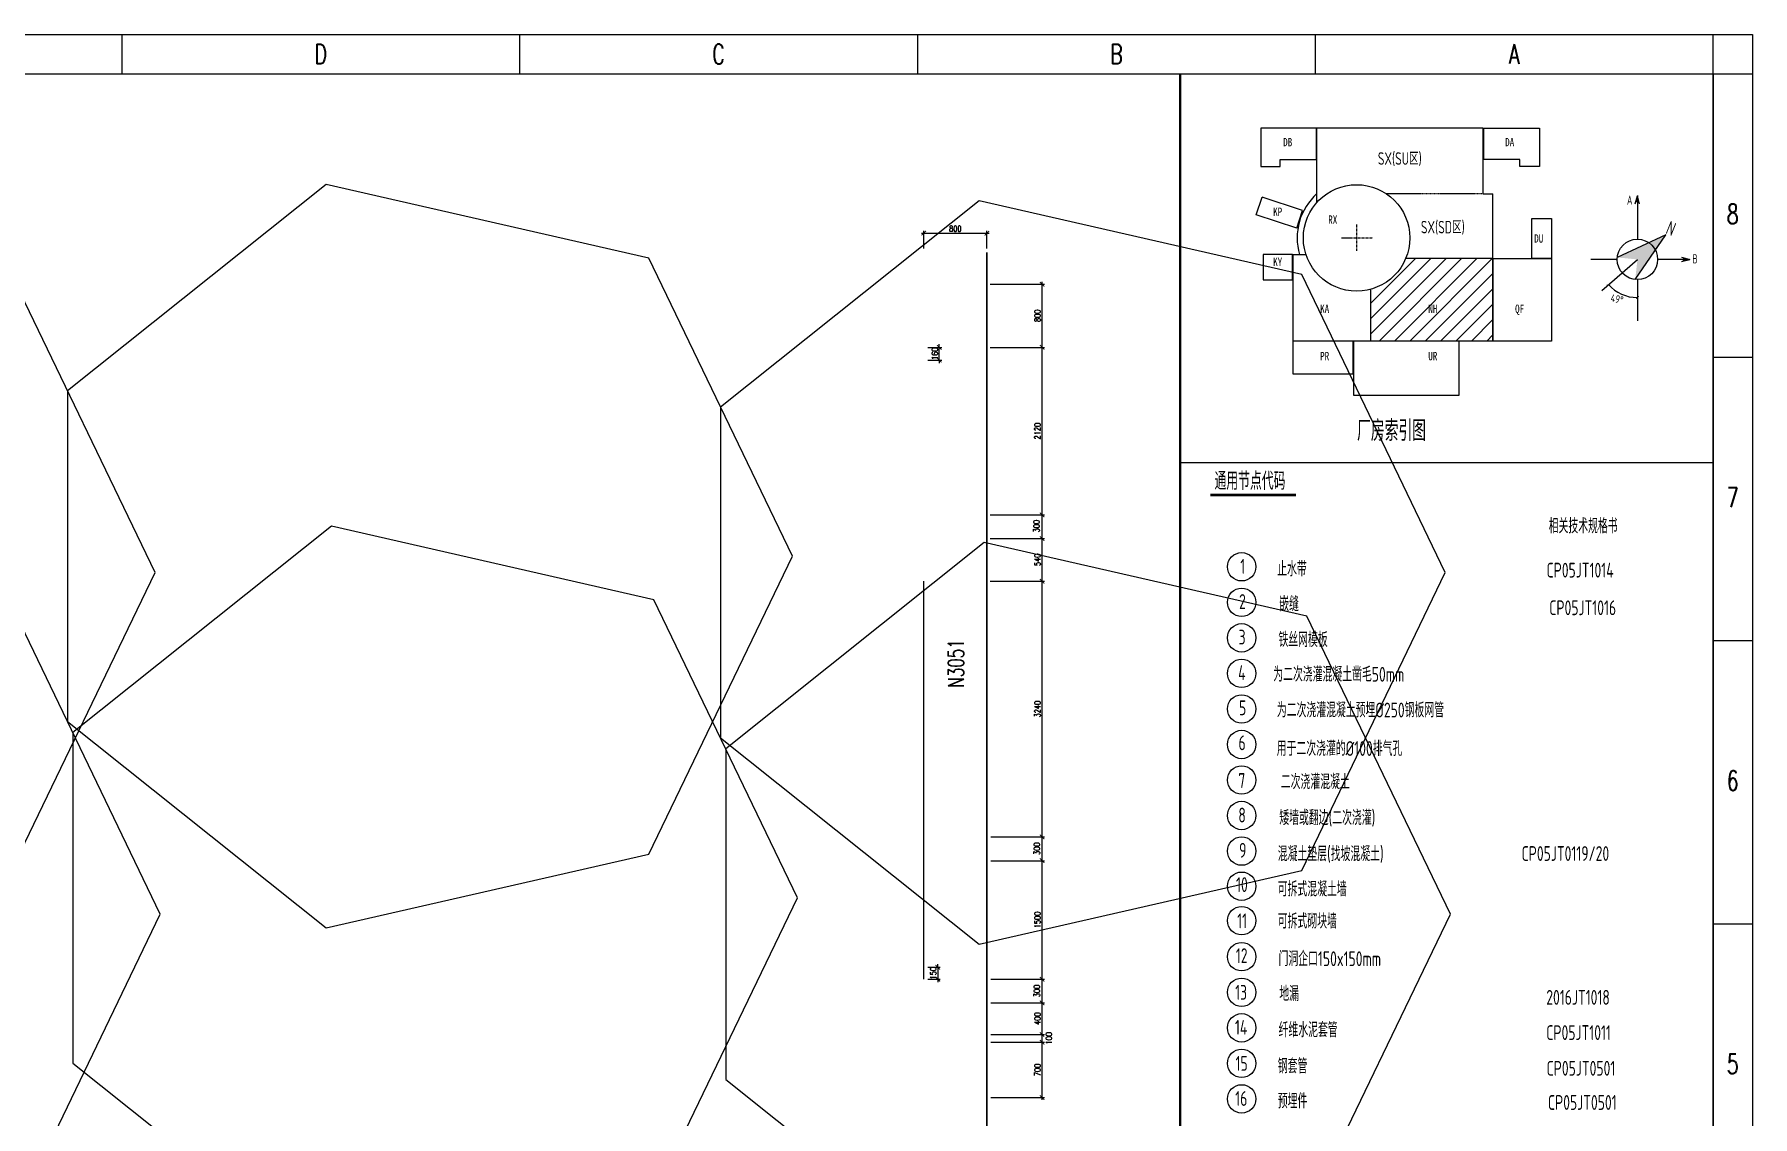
# Model space of a CAD drawing. Extents: x -383207 to 558143, y -95136 to 11777.
# Drawn here: x 490691 to 512447, y -74681 to -60976 of the extents above; entities that cross this region are included whole.
import ezdxf
from ezdxf.enums import TextEntityAlignment as Align

# ---------------------------------------------------------------- set-up
doc = ezdxf.new("R2010")
doc.units = 0
for name, pattern in [('CENTER', [50.8, 31.75, -6.35, 6.35, -6.35]), ('CENTER2', [1.125, 0.75, -0.125, 0.125, -0.125]), ('CONTINOUS', [0]), ('DOTE', [2.42, 2, -0.2, 0.02, -0.2])]:
    doc.linetypes.add(name, pattern=pattern)
doc.layers.get('0').update_dxf_attribs({"linetype": 'CONTINUOUS'})
doc.layers.get('Defpoints').update_dxf_attribs({"linetype": 'CONTINUOUS'})
for name, color, linetype in [('C77(文本)', 7, 'CONTINUOUS'), ('DIM', 3, 'CONTINUOUS'), ('DOTE', 1, 'CONTINUOUS'), ('PDIM', 2, 'CONTINUOUS'), ('S_STAIR', 4, 'CONTINUOUS'), ('ST-NO', 7, 'CONTINUOUS'), ('STAIR', 2, 'CONTINUOUS'), ('THIN', 3, 'CONTINUOUS'), ('中心线', 2, 'CENTER'), ('变动', 6, 'CONTINUOUS'), ('图框', 4, 'CONTINOUS'), ('土建', 4, 'CONTINUOUS'), ('指北针', 3, 'CONTINUOUS'), ('缩略图', 4, 'CONTINUOUS')]:
    doc.layers.add(name, color=color, linetype=linetype)
doc.layers.add('插筋区', color=30, linetype='CONTINUOUS', lineweight=15)
doc.styles.add('HZ', font='TXT.shx', dxfattribs={"width": 0.7, "bigfont": 'hz.shx'})
doc.styles.add('RH', font='romans.shx', dxfattribs={"width": 0.7, "bigfont": 'hz.shx'})
doc.styles.add('romand', font='romand.shx', dxfattribs={"width": 0.7, "height": 200, "bigfont": 'OCHINESE.shx'})
doc.styles.add('S1', font='tssdeng.shx', dxfattribs={"width": 0.7, "bigfont": 'tssdchn.shx'})
doc.styles.add('TSSD_Dimension', font='Tssdeng.shx', dxfattribs={"width": 0.7, "bigfont": 'tssdchn.shx'})
doc.styles.add('TSSD_Label', font='tssdeng.shx', dxfattribs={"width": 0.7, "bigfont": 'hztxt.shx'})
doc.dimstyles.new('DIM25', dxfattribs={"dimtxt": 75, "dimasz": 40, "dimexe": 30, "dimexo": 50, "dimgap": 20, "dimtad": 1, "dimdec": 0, "dimzin": 0, "dimdsep": 46, "dimtxsty": 'RH', "dimblk": 'ARCHTICK', "dimcen": 0, "dimdle": 30, "dimclrd": 3, "dimclre": 3, "dimclrt": 3, "dimazin": 0, "dimtfac": 1, "dimtdec": 0, "dimtix": 1, "dimtmove": 2, "dimatfit": 3, "dimldrblk": '_DIMX', "dimfxl": 1, "dimtolj": 1, "dimtzin": 0, "dimarcsym": 0})

# ---------------------------------------------------------------- blocks, each defined once
blk = doc.blocks.new('_ArchTick')
at = {"color": 0}
blk.add_lwpolyline([(-0.71, -0.71, 0.3, 0.3, 0), (0.71, 0.71, 0.5, 0.5, 0)], format="xyseb", dxfattribs=at)
blk = doc.blocks.new('2016项目指北针')
at = {"layer": '指北针'}
for p, q in [((539865, -16569), (539916, -16383)), ((539916, -16380), (539916, -17383)), ((539967, -16569), (539916, -16383)), ((539452, -17848), (538842, -17848)), ((539097, -18561), (539917, -17848)), ((541113, -17848), (540381, -17848)), ((540933, -17797), (541119, -17848)), ((540933, -17899), (541119, -17848)), ((539916, -18313), (539916, -19262))]:
    blk.add_line(p, q, dxfattribs=at)
blk.add_lwpolyline([(539866, -18310), (540569, -17282), (539454, -17803)], dxfattribs=at)
blk.add_circle((539916, -17848), 465, dxfattribs=at)
blk.add_arc((539919, -17831), 894, 221.7486, 269.8679, dxfattribs=at)
for points in [[(539916, -16518), (539865, -16569), (539916, -16383)], [(539967, -16569), (539916, -16383), (539916, -16518)], [(539454, -17803), (540569, -17282), (539917, -17848)], [(539917, -17848), (539866, -18310), (540569, -17282)], [(540984, -17848), (540933, -17797), (541119, -17848)], [(540933, -17899), (541119, -17848), (540984, -17848)]]:
    blk.add_solid(points, dxfattribs=at)
at = {"layer": '指北针', "xscale": 47.24999999999999, "yscale": 47.24999999999999, "zscale": 47.24999999999999, "rotation": 152.781760406588}
blk.add_blockref('_ArchTick', (539252, -18426), dxfattribs=at)
at = {"layer": '指北针', "xscale": 47.24999999999999, "yscale": 47.24999999999999, "zscale": 47.24999999999999}
blk.add_blockref('_ArchTick', (539918, -18724), dxfattribs=at)
at = {"layer": '指北针', "style": 'TSSD_Dimension', "width": 0.7}
for s, p in [('A', (539676, -16587)), ('B', (541183, -17939))]:
    blk.add_text(s, height=210, dxfattribs=at).set_placement(p)
blk.add_text('N', height=315, rotation=158.1182, dxfattribs=at).set_placement((540833, -17021))
at = {"layer": '指北针', "insert": (539448, -18758), "char_height": 178.5, "attachment_point": 5, "rotation": 346.3909, "style": 'S1'}
blk.add_mtext('\\A1;49°', dxfattribs=at)
blk = doc.blocks.new('A$C3BE417EA')
at = {"layer": 'ST-NO'}
blk.add_blockref('2016项目指北针', (-538894, 16540), dxfattribs=at)
blk = doc.blocks.new('*D104')
at = {"layer": 'Defpoints', "color": 0, "linetype": 'Continuous', "transparency": 16777216}
for p in [(502752, -73740), (503450, -73740), (502752, -74440)]:
    blk.add_point(p, dxfattribs=at)
at = {"layer": 'DIM', "color": 3, "linetype": 'Continuous', "lineweight": -2, "transparency": 16777216}
for p, q in [((502802, -73740), (503480, -73740)), ((503450, -74470), (503450, -73710)), ((502802, -74440), (503480, -74440))]:
    blk.add_line(p, q, dxfattribs=at)
at = {"layer": 'DIM', "color": 3, "linetype": 'Continuous', "lineweight": -2, "transparency": 16777216, "xscale": 40, "yscale": 40, "zscale": 40}
for p, rotation in [((503450, -73740), 90), ((503450, -74440), 270)]:
    blk.add_blockref('_ArchTick', p, dxfattribs=dict(at, rotation=rotation))
at = {"layer": 'DIM', "color": 3, "linetype": 'Continuous', "transparency": 16777216, "insert": (503392, -74090), "char_height": 75, "attachment_point": 5, "rotation": 90, "style": 'RH'}
blk.add_mtext('\\A1;700', dxfattribs=at)
blk = doc.blocks.new('_DIMX')
blk.add_line((-150, 0), (150, 0))
at = {"const_width": 50}
blk.add_lwpolyline([(-70, -70), (70, 70)], dxfattribs=at)
blk = doc.blocks.new('*D105')
at = {"layer": 'Defpoints', "color": 0, "linetype": 'Continuous', "transparency": 16777216}
for p in [(502752, -73640), (502752, -73740), (503450, -73640)]:
    blk.add_point(p, dxfattribs=at)
at = {"layer": 'DIM', "color": 3, "linetype": 'Continuous', "lineweight": -2, "transparency": 16777216}
for p, q in [((502802, -73640), (503480, -73640)), ((502802, -73740), (503480, -73740)), ((503450, -73770), (503450, -73610))]:
    blk.add_line(p, q, dxfattribs=at)
at = {"layer": 'DIM', "color": 3, "linetype": 'Continuous', "lineweight": -2, "transparency": 16777216, "xscale": 40, "yscale": 40, "zscale": 40}
for p, rotation in [((503450, -73640), 90), ((503450, -73740), 270)]:
    blk.add_blockref('_ArchTick', p, dxfattribs=dict(at, rotation=rotation))
at = {"layer": 'DIM', "color": 3, "linetype": 'Continuous', "transparency": 16777216, "insert": (503536, -73690), "char_height": 75, "attachment_point": 5, "rotation": 90, "style": 'RH'}
blk.add_mtext('\\A1;100', dxfattribs=at)
blk = doc.blocks.new('*D106')
at = {"layer": 'Defpoints', "color": 0, "linetype": 'Continuous', "transparency": 16777216}
for p in [(502752, -73240), (503450, -73240), (502752, -73640)]:
    blk.add_point(p, dxfattribs=at)
at = {"layer": 'DIM', "color": 3, "linetype": 'Continuous', "lineweight": -2, "transparency": 16777216}
for p, q in [((502802, -73240), (503480, -73240)), ((503450, -73670), (503450, -73210)), ((502802, -73640), (503480, -73640))]:
    blk.add_line(p, q, dxfattribs=at)
at = {"layer": 'DIM', "color": 3, "linetype": 'Continuous', "lineweight": -2, "transparency": 16777216, "xscale": 40, "yscale": 40, "zscale": 40}
for p, rotation in [((503450, -73240), 90), ((503450, -73640), 270)]:
    blk.add_blockref('_ArchTick', p, dxfattribs=dict(at, rotation=rotation))
at = {"layer": 'DIM', "color": 3, "linetype": 'Continuous', "transparency": 16777216, "insert": (503392, -73440), "char_height": 75, "attachment_point": 5, "rotation": 90, "style": 'RH'}
blk.add_mtext('\\A1;400', dxfattribs=at)
blk = doc.blocks.new('*D107')
at = {"layer": 'Defpoints', "color": 0, "linetype": 'Continuous', "transparency": 16777216}
for p in [(502752, -72940), (503450, -72940), (502752, -73240)]:
    blk.add_point(p, dxfattribs=at)
at = {"layer": 'DIM', "color": 3, "linetype": 'Continuous', "lineweight": -2, "transparency": 16777216}
for p, q in [((502802, -72940), (503480, -72940)), ((503450, -73270), (503450, -72910)), ((502802, -73240), (503480, -73240))]:
    blk.add_line(p, q, dxfattribs=at)
at = {"layer": 'DIM', "color": 3, "linetype": 'Continuous', "lineweight": -2, "transparency": 16777216, "xscale": 40, "yscale": 40, "zscale": 40}
for p, rotation in [((503450, -72940), 90), ((503450, -73240), 270)]:
    blk.add_blockref('_ArchTick', p, dxfattribs=dict(at, rotation=rotation))
at = {"layer": 'DIM', "color": 3, "linetype": 'Continuous', "transparency": 16777216, "insert": (503385, -73090), "char_height": 75, "attachment_point": 5, "rotation": 90, "style": 'RH'}
blk.add_mtext('\\A1;300', dxfattribs=at)
blk = doc.blocks.new('*D108')
at = {"layer": 'Defpoints', "color": 0, "linetype": 'Continuous', "transparency": 16777216}
for p in [(502752, -71440), (503450, -71440), (502752, -72940)]:
    blk.add_point(p, dxfattribs=at)
at = {"layer": 'DIM', "color": 3, "linetype": 'Continuous', "lineweight": -2, "transparency": 16777216}
for p, q in [((502802, -71440), (503480, -71440)), ((503450, -72970), (503450, -71410)), ((502802, -72940), (503480, -72940))]:
    blk.add_line(p, q, dxfattribs=at)
at = {"layer": 'DIM', "color": 3, "linetype": 'Continuous', "lineweight": -2, "transparency": 16777216, "xscale": 40, "yscale": 40, "zscale": 40}
for p, rotation in [((503450, -71440), 90), ((503450, -72940), 270)]:
    blk.add_blockref('_ArchTick', p, dxfattribs=dict(at, rotation=rotation))
at = {"layer": 'DIM', "color": 3, "linetype": 'Continuous', "transparency": 16777216, "insert": (503392, -72190), "char_height": 75, "attachment_point": 5, "rotation": 90, "style": 'RH'}
blk.add_mtext('\\A1;1500', dxfattribs=at)
blk = doc.blocks.new('*D109')
at = {"layer": 'Defpoints', "color": 0, "linetype": 'Continuous', "transparency": 16777216}
for p in [(502752, -71140), (503450, -71140), (502752, -71440)]:
    blk.add_point(p, dxfattribs=at)
at = {"layer": 'DIM', "color": 3, "linetype": 'Continuous', "lineweight": -2, "transparency": 16777216}
for p, q in [((502802, -71140), (503480, -71140)), ((503450, -71470), (503450, -71110)), ((502802, -71440), (503480, -71440))]:
    blk.add_line(p, q, dxfattribs=at)
at = {"layer": 'DIM', "color": 3, "linetype": 'Continuous', "lineweight": -2, "transparency": 16777216, "xscale": 40, "yscale": 40, "zscale": 40}
for p, rotation in [((503450, -71140), 90), ((503450, -71440), 270)]:
    blk.add_blockref('_ArchTick', p, dxfattribs=dict(at, rotation=rotation))
at = {"layer": 'DIM', "color": 3, "linetype": 'Continuous', "transparency": 16777216, "insert": (503384, -71288), "char_height": 75, "attachment_point": 5, "rotation": 90, "style": 'RH'}
blk.add_mtext('\\A1;300', dxfattribs=at)
blk = doc.blocks.new('*D110')
at = {"layer": 'Defpoints', "color": 0, "linetype": 'Continuous', "transparency": 16777216}
for p in [(502741, -67900), (503450, -67900), (502752, -71140)]:
    blk.add_point(p, dxfattribs=at)
at = {"layer": 'DIM', "color": 3, "linetype": 'Continuous', "lineweight": -2, "transparency": 16777216}
for p, q in [((503450, -71170), (503450, -67870)), ((502791, -67900), (503480, -67900)), ((502802, -71140), (503480, -71140))]:
    blk.add_line(p, q, dxfattribs=at)
at = {"layer": 'DIM', "color": 3, "linetype": 'Continuous', "lineweight": -2, "transparency": 16777216, "xscale": 40, "yscale": 40, "zscale": 40}
for p, rotation in [((503450, -67900), 90), ((503450, -71140), 270)]:
    blk.add_blockref('_ArchTick', p, dxfattribs=dict(at, rotation=rotation))
at = {"layer": 'DIM', "color": 3, "linetype": 'Continuous', "transparency": 16777216, "insert": (503392, -69520), "char_height": 75, "attachment_point": 5, "rotation": 90, "style": 'RH'}
blk.add_mtext('\\A1;3240', dxfattribs=at)
blk = doc.blocks.new('*D111')
at = {"layer": 'Defpoints', "color": 0, "linetype": 'Continuous', "transparency": 16777216}
for p in [(502741, -67360), (503450, -67360), (502741, -67900)]:
    blk.add_point(p, dxfattribs=at)
at = {"layer": 'DIM', "color": 3, "linetype": 'Continuous', "lineweight": -2, "transparency": 16777216}
for p, q in [((502791, -67360), (503480, -67360)), ((503450, -67930), (503450, -67330)), ((502791, -67900), (503480, -67900))]:
    blk.add_line(p, q, dxfattribs=at)
at = {"layer": 'DIM', "color": 3, "linetype": 'Continuous', "lineweight": -2, "transparency": 16777216, "xscale": 40, "yscale": 40, "zscale": 40}
for p, rotation in [((503450, -67360), 90), ((503450, -67900), 270)]:
    blk.add_blockref('_ArchTick', p, dxfattribs=dict(at, rotation=rotation))
at = {"layer": 'DIM', "color": 3, "linetype": 'Continuous', "transparency": 16777216, "insert": (503392, -67630), "char_height": 75, "attachment_point": 5, "rotation": 90, "style": 'RH'}
blk.add_mtext('\\A1;540', dxfattribs=at)
blk = doc.blocks.new('*D112')
at = {"layer": 'Defpoints', "color": 0, "linetype": 'Continuous', "transparency": 16777216}
for p in [(502741, -67060), (503450, -67060), (502741, -67360)]:
    blk.add_point(p, dxfattribs=at)
at = {"layer": 'DIM', "color": 3, "linetype": 'Continuous', "lineweight": -2, "transparency": 16777216}
for p, q in [((502791, -67060), (503480, -67060)), ((503450, -67390), (503450, -67030)), ((502791, -67360), (503480, -67360))]:
    blk.add_line(p, q, dxfattribs=at)
at = {"layer": 'DIM', "color": 3, "linetype": 'Continuous', "lineweight": -2, "transparency": 16777216, "xscale": 40, "yscale": 40, "zscale": 40}
for p, rotation in [((503450, -67060), 90), ((503450, -67360), 270)]:
    blk.add_blockref('_ArchTick', p, dxfattribs=dict(at, rotation=rotation))
at = {"layer": 'DIM', "color": 3, "linetype": 'Continuous', "transparency": 16777216, "insert": (503379, -67204), "char_height": 75, "attachment_point": 5, "rotation": 90, "style": 'RH'}
blk.add_mtext('\\A1;300', dxfattribs=at)
blk = doc.blocks.new('*D100')
at = {"layer": 'Defpoints', "color": 0, "linetype": 'Continuous', "transparency": 16777216}
for p in [(502741, -64940), (503450, -64940), (502741, -67060)]:
    blk.add_point(p, dxfattribs=at)
at = {"layer": 'DIM', "color": 3, "linetype": 'Continuous', "lineweight": -2, "transparency": 16777216}
for p, q in [((502791, -64940), (503480, -64940)), ((503450, -67090), (503450, -64910)), ((502791, -67060), (503480, -67060))]:
    blk.add_line(p, q, dxfattribs=at)
at = {"layer": 'DIM', "color": 3, "linetype": 'Continuous', "lineweight": -2, "transparency": 16777216, "xscale": 40, "yscale": 40, "zscale": 40}
for p, rotation in [((503450, -64940), 90), ((503450, -67060), 270)]:
    blk.add_blockref('_ArchTick', p, dxfattribs=dict(at, rotation=rotation))
at = {"layer": 'DIM', "color": 3, "linetype": 'Continuous', "transparency": 16777216, "insert": (503392, -66000), "char_height": 75, "attachment_point": 5, "rotation": 90, "style": 'RH'}
blk.add_mtext('\\A1;2120', dxfattribs=at)
blk = doc.blocks.new('*D101')
at = {"layer": 'Defpoints', "color": 0, "linetype": 'Continuous', "transparency": 16777216}
for p in [(502741, -64140), (503450, -64140), (502741, -64940)]:
    blk.add_point(p, dxfattribs=at)
at = {"layer": 'DIM', "color": 3, "linetype": 'Continuous', "lineweight": -2, "transparency": 16777216}
for p, q in [((502791, -64140), (503480, -64140)), ((503450, -64970), (503450, -64110)), ((502791, -64940), (503480, -64940))]:
    blk.add_line(p, q, dxfattribs=at)
at = {"layer": 'DIM', "color": 3, "linetype": 'Continuous', "lineweight": -2, "transparency": 16777216, "xscale": 40, "yscale": 40, "zscale": 40}
for p, rotation in [((503450, -64140), 90), ((503450, -64940), 270)]:
    blk.add_blockref('_ArchTick', p, dxfattribs=dict(at, rotation=rotation))
at = {"layer": 'DIM', "color": 3, "linetype": 'Continuous', "transparency": 16777216, "insert": (503392, -64540), "char_height": 75, "attachment_point": 5, "rotation": 90, "style": 'RH'}
blk.add_mtext('\\A1;800', dxfattribs=at)
blk = doc.blocks.new('*D103')
at = {"layer": 'Defpoints', "color": 0, "linetype": 'Continuous', "transparency": 16777216}
for p in [(502752, -63494), (501952, -63740), (502752, -63740)]:
    blk.add_point(p, dxfattribs=at)
at = {"layer": 'DIM', "color": 3, "linetype": 'Continuous', "lineweight": -2, "transparency": 16777216}
for p, q in [((501922, -63494), (502782, -63494)), ((501952, -63690), (501952, -63464)), ((502752, -63690), (502752, -63464))]:
    blk.add_line(p, q, dxfattribs=at)
at = {"layer": 'DIM', "color": 3, "linetype": 'Continuous', "lineweight": -2, "transparency": 16777216, "xscale": 40, "yscale": 40, "zscale": 40, "rotation": 180}
blk.add_blockref('_ArchTick', (501952, -63494), dxfattribs=at)
at = {"layer": 'DIM', "color": 3, "linetype": 'Continuous', "lineweight": -2, "transparency": 16777216, "xscale": 40, "yscale": 40, "zscale": 40}
blk.add_blockref('_ArchTick', (502752, -63494), dxfattribs=at)
at = {"layer": 'DIM', "color": 3, "linetype": 'Continuous', "transparency": 16777216, "insert": (502352, -63437), "char_height": 75, "attachment_point": 5, "style": 'RH'}
blk.add_mtext('\\A1;800', dxfattribs=at)
blk = doc.blocks.new('*D166')
at = {"layer": 'Defpoints', "color": 0, "linetype": 'Continuous', "transparency": 16777216}
for p in [(501952, -64940), (502149, -64940), (501952, -65100)]:
    blk.add_point(p, dxfattribs=at)
at = {"layer": 'DIM', "color": 3, "linetype": 'Continuous', "lineweight": -2, "transparency": 16777216}
for p, q in [((502002, -64940), (502179, -64940)), ((502149, -64940), (502149, -64900)), ((502149, -65100), (502149, -64940)), ((502002, -65100), (502179, -65100)), ((502149, -65100), (502149, -65140))]:
    blk.add_line(p, q, dxfattribs=at)
at = {"layer": 'DIM', "color": 3, "linetype": 'Continuous', "lineweight": -2, "transparency": 16777216, "xscale": 40, "yscale": 40, "zscale": 40}
for p, rotation in [((502149, -64940), 270), ((502149, -65100), 90)]:
    blk.add_blockref('_ArchTick', p, dxfattribs=dict(at, rotation=rotation))
at = {"layer": 'DIM', "color": 3, "linetype": 'Continuous', "transparency": 16777216, "insert": (502092, -65020), "char_height": 75, "attachment_point": 5, "rotation": 90, "style": 'RH'}
blk.add_mtext('\\A1;160', dxfattribs=at)
blk = doc.blocks.new('*D167')
at = {"layer": 'Defpoints', "color": 0, "linetype": 'Continuous', "transparency": 16777216}
for p in [(501952, -72790), (501952, -72940), (502130, -72940)]:
    blk.add_point(p, dxfattribs=at)
at = {"layer": 'DIM', "color": 3, "linetype": 'Continuous', "lineweight": -2, "transparency": 16777216}
for p, q in [((502002, -72790), (502160, -72790)), ((502130, -72790), (502130, -72750)), ((502130, -72790), (502130, -72940)), ((502002, -72940), (502160, -72940)), ((502130, -72940), (502130, -72980))]:
    blk.add_line(p, q, dxfattribs=at)
at = {"layer": 'DIM', "color": 3, "linetype": 'Continuous', "lineweight": -2, "transparency": 16777216, "xscale": 40, "yscale": 40, "zscale": 40}
for p, rotation in [((502130, -72790), 270), ((502130, -72940), 90)]:
    blk.add_blockref('_ArchTick', p, dxfattribs=dict(at, rotation=rotation))
at = {"layer": 'DIM', "color": 3, "linetype": 'Continuous', "transparency": 16777216, "insert": (502072, -72865), "char_height": 75, "attachment_point": 5, "rotation": 90, "style": 'RH'}
blk.add_mtext('\\A1;150', dxfattribs=at)

msp = doc.modelspace()

# ---------------------------------------------------------------- hatches: boundary and pattern name
at = {"layer": '插筋区'}
h = msp.add_hatch(dxfattribs=at)
h.set_pattern_fill('ANSI31', color=5, scale=1101.304947, style=0)
h.set_pattern_definition([(45, (321190.42, 898228.2), (-97.342524, 97.342524), [])])
h.paths.add_polyline_path([(509158.4, -63815.8), (508053.5, -63815.8, -0.228905), (507613.5, -64203.4), (507613.5, -64859.9), (509158.4, -64859.9)])
h.paths.add_polyline_path([(508318.4, -64525.5), (508478.2, -64525.5), (508478.2, -64397.4), (508318.4, -64397.4)], flags=24)

# ---------------------------------------------------------------- linework, layer by layer
at = {"elevation": 0}
msp.add_lwpolyline([(470396.9, -60976.4), (512446.9, -60976.4), (512446.9, -90676.4), (470396.9, -90676.4)], close=True, dxfattribs=at)
for points in [[(492220, -67790.8), (490402.4, -64016.6), (486318.5, -63084.5), (483043.4, -65696.3), (483043.4, -69885.3), (486318.5, -72497.1), (490402.4, -71564.9)], [(500288, -67583.4), (498470.5, -63809.2), (494386.5, -62877.1), (491111.4, -65488.9), (491111.4, -69677.9), (494386.5, -72289.7), (498470.5, -71357.5)], [(508555.8, -67790.8), (506738.3, -64016.6), (502654.3, -63084.5), (499379.3, -65696.3), (499379.3, -69885.3), (502654.3, -72497.1), (506738.3, -71564.9)], [(500352.7, -71909.2), (498535.1, -68135.1), (494451.2, -67202.9), (491176.1, -69814.7), (491176.1, -74003.7), (494451.2, -76615.5), (498535.1, -75683.4)], [(492284.6, -72116.6), (490467.1, -68342.5), (486383.1, -67410.3), (483108, -70022.1), (483108, -74211.1), (486383.1, -76822.9), (490467.1, -75890.8)], [(508620.5, -72116.6), (506803, -68342.5), (502719, -67410.3), (499443.9, -70022.1), (499443.9, -74211.1), (502719, -76822.9), (506803, -75890.8)]]:
    msp.add_lwpolyline(points, close=True)
at = {"layer": 'C77(文本)', "color": 4}
msp.add_line((511946.9, -79955.5, 0), (511946.9, -61476.4, 0), dxfattribs=at)
at = {"layer": 'C77(文本)', "const_width": 33.8, "elevation": 0}
msp.add_lwpolyline([(505581.7, -66810.2), (506666.2, -66810.2)], dxfattribs=at)
at = {"layer": 'C77(文本)', "color": 4}
for centre in [(505977.4, -67718.3, 0), (505977.4, -68168.3, 0), (505977.4, -68618.3, 0), (505977.4, -69068.3, 0), (505977.4, -69518.3, 0), (505977.4, -69968.3, 0), (505977.4, -70418.3, 0), (505977.4, -70868.3, 0), (505977.4, -71318.3, 0), (505977.4, -71763.3, 0), (505977.4, -72199.3, 0), (505977.4, -72656.2, 0), (505977.4, -73106.2, 0), (505977.4, -73556.2, 0), (505977.4, -74006.2, 0), (505977.4, -74456.2, 0)]:
    msp.add_circle(centre, 180, dxfattribs=at)
at = {"layer": 'DOTE', "linetype": 'DOTE'}
msp.add_line((502751.7, -74840.1), (502751.7, -63740.1), dxfattribs=at)
at = {"layer": 'S_STAIR', "color": 0}
msp.add_line((501951.7, -72940.1), (501951.7, -71140.1), dxfattribs=at)
msp.add_lwpolyline([(502751.7, -63740.1), (502751.7, -74840.1)], dxfattribs=at)
at = {"layer": 'STAIR'}
msp.add_line((501951.7, -71140.1), (501951.7, -67900.1), dxfattribs=at)
at = {"layer": 'THIN', "color": 4, "linetype": 'CENTER2'}
msp.add_line((509036.8, -62997.1, 0), (507810.9, -62997.1, 0), dxfattribs=at)
at = {"layer": '中心线', "color": 3}
for p, q in [((507432.4, -63382.2, 0), (507432.4, -63724.8, 0)), ((507243, -63554.2, 0), (507638.7, -63554.2, 0))]:
    msp.add_line(p, q, dxfattribs=at)
at = {"layer": '图框'}
for p, q in [((470396.9, -60976.4, 0), (512446.9, -60976.4, 0)), ((491796.9, -60976.4, 0), (491796.9, -61476.4, 0)), ((496834.4, -60976.4, 0), (496834.4, -61476.4, 0)), ((501871.9, -60976.4, 0), (501871.9, -61476.4, 0)), ((506909.4, -60976.4, 0), (506909.4, -61476.4, 0)), ((511946.9, -61476.4, 0), (511946.9, -60976.4, 0)), ((512446.9, -60976.4, 0), (512446.9, -90676.4, 0)), ((511946.9, -61476.4, 0), (512446.9, -61476.4, 0)), ((511946.9, -65063.9, 0), (512446.9, -65063.9, 0)), ((511946.9, -68651.4, 0), (512446.9, -68651.4, 0)), ((511946.9, -72238.9, 0), (512446.9, -72238.9, 0))]:
    msp.add_line(p, q, dxfattribs=at)
at = {"layer": '图框', "color": 1}
for p, q in [((471646.9, -61476.4, 0), (511946.9, -61476.4, 0)), ((511946.9, -61476.4, 0), (511946.9, -90176.4, 0))]:
    msp.add_line(p, q, dxfattribs=at)
at = {"layer": '土建', "color": 3, "linetype": 'ByBlock'}
for p, q in [((506930.2, -63104.6, 0), (506930.2, -62163.9, 0)), ((509036.8, -62163.9, 0), (506930.2, -62163.9, 0)), ((509036.8, -62996.5, 0), (509036.8, -62163.9, 0)), ((506162.9, -63260.6, 0), (506235.1, -63039.5, 0)), ((506747.7, -63207.9, 0), (506235.1, -63039.5, 0)), ((509036.8, -62996.5, 0), (509158.4, -62996.5, 0)), ((509158.4, -64859.9, 0), (509158.4, -62996.5, 0)), ((506674.3, -63428.6, 0), (506162.9, -63260.6, 0)), ((506674.3, -63428.6, 0), (506747.7, -63207.9, 0)), ((506623.3, -63765.6, 0), (506623.3, -64859.9, 0)), ((506623.3, -63765.6, 0), (506792.5, -63765.6, 0)), ((509158.4, -63815.8, 0), (508053.5, -63815.8, 0)), ((507613.5, -64859.9, 0), (507613.5, -64203.4, 0)), ((507613.5, -64859.9, 0), (506623.3, -64859.9, 0)), ((509158.4, -64859.9, 0), (507613.5, -64859.9, 0))]:
    msp.add_line(p, q, dxfattribs=at)
at = {"layer": '土建', "color": 3, "linetype": 'ByBlock', "elevation": 0}
for points in [[(506220.3, -62647.6), (506466.1, -62647.6), (506466.1, -62560.3), (506923.3, -62560.3), (506923.3, -62163.9), (506220.3, -62163.9), (506220.3, -62647.6)], [(509746.7, -62647.6), (509500.9, -62647.6), (509500.9, -62560.3), (509043.7, -62560.3), (509043.7, -62163.9), (509746.7, -62163.9), (509746.7, -62647.6)], [(506623.3, -64862.5), (506623.3, -65274.8), (507389.9, -65274.8), (507389.9, -64862.5), (506623.3, -64862.5)]]:
    msp.add_lwpolyline(points, dxfattribs=at)
for points in [[(509650, -63813.2), (509650, -63308.3), (509901.1, -63308.3), (509901.1, -63813.2)], [(506619.4, -63765.6), (506249.3, -63765.6), (506249.3, -64082.8), (506619.4, -64082.8)], [(509161, -63815.8), (509901.1, -63815.8), (509901.1, -64859.9), (509161, -64859.9)], [(507392.8, -65544.4), (508732.8, -65544.4), (508732.8, -64862.5), (507392.8, -64862.5)]]:
    msp.add_lwpolyline(points, close=True, dxfattribs=at)
at = {"layer": '土建', "color": 3, "linetype": 'ByBlock'}
msp.add_circle((507432.4, -63554.2, 0), 674, dxfattribs=at)
msp.add_arc((507432.5, -63554.2, 0), 753.3, 131.81448, 196.30209, dxfattribs=at)
at = {"layer": '缩略图'}
msp.add_line((505196.9, -66398.3, 0), (511946.9, -66398.3, 0), dxfattribs=at)
at = {"layer": '缩略图', "const_width": 30, "elevation": 0}
msp.add_lwpolyline([(505196.9, -76088.8), (505196.9, -61476.4)], dxfattribs=at)

# ---------------------------------------------------------------- block references
at = {"layer": '变动', "xscale": 0.5506524732866835, "yscale": 0.5506524732866835, "zscale": 0.5506524732866835}
msp.add_blockref('A$C3BE417EA', (510425.1, -63106, 0), dxfattribs=at)

# ---------------------------------------------------------------- texts
at = {"color": 3, "linetype": 'ByBlock', "width": 0.8}
for s, p in [('DB', (506502.8, -62394.2, 0)), ('DA', (509313.1, -62394.2, 0)), ('KP', (506375.5, -63275.7, 0)), ('RX', (507072.9, -63374.7, 0)), ('DU', (509681.3, -63613.9, 0)), ('KY', (506375.5, -63908.2, 0)), ('QF', (509439.1, -64504.2, 0)), ('KA', (506970.6, -64504.2, 0)), ('NH', (508339.8, -64504.2, 0)), ('PR', (506970.6, -65103.4, 0)), ('UR', (508339.8, -65102.6, 0))]:
    msp.add_text(s, height=105.73, dxfattribs=at).set_placement(p)
at = {"layer": 'C77(文本)', "color": 0, "style": 'S1', "width": 0.7}
msp.add_text('厂房索引图', height=262.5, dxfattribs=at).set_placement((507438.5, -66204.4, 0), align=Align.BOTTOM_LEFT)
at = {"layer": 'C77(文本)', "style": 'S1', "width": 0.7}
msp.add_text('通用节点代码', height=225, dxfattribs=at).set_placement((505633.5, -66744.7, 0))
at = {"layer": 'C77(文本)', "color": 4, "style": 'S1', "width": 0.7}
for s, p in [('相关技术规格书', (509864.7, -67294.8, 0)), ('1', (505959.1, -67806.5, 0)), ('止水带', (506427.3, -67838.7, 0)), ('CP05JT1014', (509837.6, -67854.8, 0)), ('2', (505944.3, -68252.3, 0)), ('嵌缝', (506452.7, -68283.1, 0)), ('CP05JT1016', (509872.4, -68331, 0)), ('3', (505938.8, -68702.6, 0)), ('铁丝网模板', (506443.1, -68735.1, 0)), ('4', (505932.5, -69153.3, 0)), (' 为二次浇灌混凝土凿毛50mm', (506298.1, -69173.4, 0)), ('5', (505943.9, -69598.4, 0)), ('为二次浇灌混凝土预埋%%C250钢板网管', (506423, -69625.9, 0)), ('6', (505937.8, -70041.3, 0)), ('用于二次浇灌的%%c100排气孔', (506421.4, -70113.4, 0)), ('7', (505935.4, -70518.8, 0)), ('二次浇灌混凝土', (506473.4, -70534.4, 0)), ('8', (505935.2, -70956.5, 0)), ('矮墙或翻边(二次浇灌)', (506454.1, -70989.6, 0)), ('9', (505944.9, -71402.2, 0)), ('混凝土垫层(找坡混凝土)', (506434.9, -71446.7, 0)), ('CP05JT0119/20', (509521.9, -71443.1, 0)), ('10', (505906.2, -71836.9, 0)), ('可拆式混凝土墙', (506434.9, -71893.2, 0)), ('11', (505919.9, -72295.4, 0)), ('可拆式砌块墙', (506434.9, -72299.6, 0)), ('12', (505903.6, -72736.7, 0)), ('门洞企口150x150mm', (506444.5, -72775.6, 0)), ('13', (505894.7, -73200.6, 0)), ('地漏', (506454.1, -73216.5, 0)), ('2016JT1018', (509834.2, -73264.3, 0)), ('14', (505892.5, -73642.8, 0)), ('纤维水泥套管', (506444.5, -73675.6, 0)), ('CP05JT1011', (509834.2, -73710.8, 0)), ('15', (505900.2, -74100.9, 0)), ('钢套管', (506434.9, -74134.6, 0)), ('CP05JT0501', (509838.2, -74162.6, 0)), ('16', (505896.4, -74545.1, 0)), ('预埋件', (506434.9, -74577, 0)), ('CP05JT0501', (509855.4, -74595.5, 0))]:
    msp.add_text(s, height=187.5, dxfattribs=at).set_placement(p)
at = {"layer": 'PDIM', "color": 4, "style": 'romand', "width": 0.7}
msp.add_text('N3051', height=200, rotation=90, dxfattribs=at).set_placement((502460.2, -69248.7, 0))
at = {"layer": '图框', "style": 'HZ', "width": 0.7}
for s, p in [('D', (494315.7, -61351.4, 0)), ('C', (499353.2, -61351.4, 0)), ('B', (504390.7, -61351.4, 0)), ('A', (509428.2, -61351.4, 0)), ('8', (512194.9, -63376.1, 0)), ('7', (512194.9, -66963.6, 0)), ('6', (512194.9, -70551.1, 0)), ('5', (512194.9, -74138.6, 0))]:
    msp.add_text(s, height=250, dxfattribs=at).set_placement(p, align=Align.CENTER)
at = {"layer": '土建', "color": 4, "linetype": 'ByBlock', "style": 'TSSD_Label', "width": 0.7}
for s, p in [('SX(SU区)', (507701.7, -62627.8, 0)), ('SX(SD区)', (508246.5, -63496.9, 0))]:
    msp.add_text(s, height=158.59, dxfattribs=at).set_placement(p)

# ---------------------------------------------------------------- dimensions: what is measured, and where the dimension line sits
at = {"layer": 'DIM', "linetype": 'Continuous'}
dim = msp.add_linear_dim(base=(502751.7, -63494.2), p1=(501951.7, -63740.1), p2=(502751.7, -63740.1), dimstyle='DIM25', dxfattribs=at)
dim.commit()
dim.dimension.update_dxf_attribs({"geometry": '*D103', "text_midpoint": (502351.7, -63436.7)})
for base, p1, p2, picture, middle in [((503449.8, -64140.1), (502740.7, -64940.1), (502740.7, -64140.1), '*D101', (503392.3, -64540.1)), ((502149, -64940.1), (501951.7, -65100.1), (501951.7, -64940.1), '*D166', (502091.5, -65020.1)), ((503449.8, -64940.1), (502740.7, -67060.1), (502740.7, -64940.1), '*D100', (503392.3, -66000.1)), ((503449.8, -67360.1), (502740.7, -67900.1), (502740.7, -67360.1), '*D111', (503392.3, -67630.1)), ((503449.8, -67900.1), (502751.7, -71140.1), (502740.7, -67900.1), '*D110', (503392.3, -69520.1)), ((503449.8, -71440.1), (502751.7, -72940.1), (502751.7, -71440.1), '*D108', (503392.3, -72190.1)), ((502129.9, -72940.1), (501951.7, -72790.1), (501951.7, -72940.1), '*D167', (502072.4, -72865.1)), ((503449.8, -73240.1), (502751.7, -73640.1), (502751.7, -73240.1), '*D106', (503392.3, -73440.1)), ((503449.8, -73740), (502751.7, -74440.1), (502751.7, -73740), '*D104', (503392.3, -74090))]:
    dim = msp.add_linear_dim(base=base, p1=p1, p2=p2, angle=90, dimstyle='DIM25', dxfattribs=at)
    dim.commit()
    dim.dimension.update_dxf_attribs({"geometry": picture, "text_midpoint": middle})
for base, p1, p2, picture, middle in [((503449.8, -67060.1), (502740.7, -67360.1), (502740.7, -67060.1), '*D112', (503379.4, -67203.5)), ((503449.8, -71140.1), (502751.7, -71440.1), (502751.7, -71140.1), '*D109', (503384.1, -71288.4)), ((503449.8, -72940.1), (502751.7, -73240.1), (502751.7, -72940.1), '*D107', (503384.6, -73090.1)), ((503449.8, -73640.1), (502751.7, -73740), (502751.7, -73640.1), '*D105', (503536, -73690))]:
    dim = msp.add_linear_dim(base=base, p1=p1, p2=p2, angle=90, dimstyle='DIM25', dxfattribs=at)
    dim.commit()
    dim.dimension.update_dxf_attribs({"geometry": picture, "text_midpoint": middle, "dimtype": 160})

doc.saveas('drawing.dxf')
